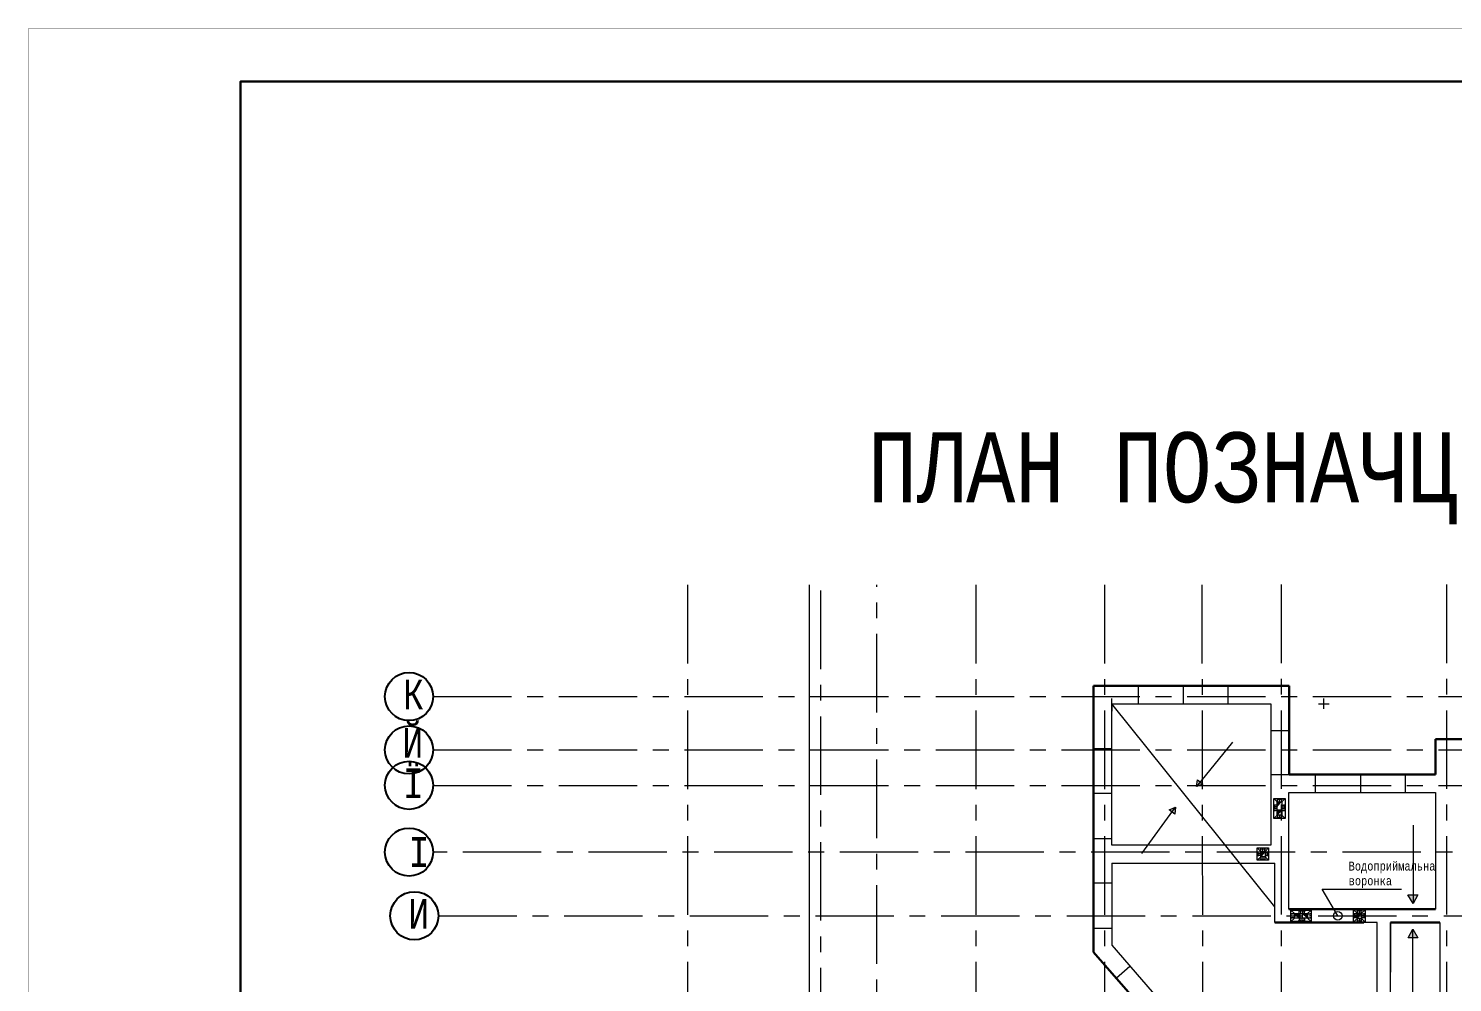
# Model space of a CAD drawing. Header units: millimetres. Extents: x -689206 to 4969298, y -1019800 to 703299.
# Drawn here: x 628404 to 668701, y -615805 to -588819 of the extents above; entities that cross this region are included whole.
import ezdxf

# ---------------------------------------------------------------- set-up
doc = ezdxf.new("R2010")
doc.units = ezdxf.units.MM
doc.linetypes.add('JIS_02_4.0', pattern=[5.5, 4, -1.5])
doc.linetypes.add('осеваяX2', pattern=[101.6, 63.5, -12.7, 12.7, -12.7])
doc.layers.add('внешняярамка', color=7, linetype='Continuous', lineweight=5, plot=False)
for name, color, linetype, lineweight in [('Відомість заповнення дверних та віконних прорізів', 7, 'Continuous', 5), ('РАЗМЕРЫ', 7, 'Continuous', 9), ('сваи', 7, 'JIS_02_4.0', 30), ('стены', 7, 'Continuous', 20), ('Штамп', 7, 'Continuous', 5)]:
    doc.layers.add(name, color=color, linetype=linetype, lineweight=lineweight)
for name, color, linetype in [('кровля', 211, 'Continuous'), ('сетка', 104, 'Continuous'), ('четотам', 7, 'Continuous')]:
    doc.layers.add(name, color=color, linetype=linetype)
doc.styles.add('Аннотативный', font='isocteur.ttf', dxfattribs={"width": 0.7, "height": 250})

msp = doc.modelspace()

# ---------------------------------------------------------------- hatches: boundary and pattern name
at = {"layer": 'кровля', "lineweight": 5}
h = msp.add_hatch(color=7, dxfattribs=at)
h.dxf.hatch_style = 1
h.paths.add_polyline_path([(663660.5, -610784.9), (663684.2, -610793), (663684.2, -610784.9)])
h.paths.add_polyline_path([(663660.5, -610784.9), (663684.2, -610784.9), (663684.2, -610776.8)])
h = msp.add_hatch(color=7, dxfattribs=at)
h.dxf.hatch_style = 1
h.paths.add_polyline_path([(663660.5, -610834.7), (663684.2, -610842.8), (663684.2, -610834.7)])
h.paths.add_polyline_path([(663660.5, -610834.7), (663684.2, -610834.7), (663684.2, -610826.5)])
h = msp.add_hatch(color=7, dxfattribs=at)
h.dxf.hatch_style = 1
h.paths.add_polyline_path([(663660.5, -610885.9), (663684.2, -610894.1), (663684.2, -610885.9)])
h.paths.add_polyline_path([(663660.5, -610885.9), (663684.2, -610885.9), (663684.2, -610877.8)])
h = msp.add_hatch(color=7, dxfattribs=at)
h.dxf.hatch_style = 1
h.paths.add_polyline_path([(663749.2, -610634.2), (663757.4, -610634.2), (663749.2, -610610.6)])
h.paths.add_polyline_path([(663741.1, -610634.2), (663749.2, -610634.2), (663749.2, -610610.6)])
h = msp.add_hatch(color=7, dxfattribs=at)
h.dxf.hatch_style = 1
h.paths.add_polyline_path([(663804.5, -610634.2), (663812.6, -610634.2), (663804.5, -610610.6)])
h.paths.add_polyline_path([(663796.4, -610634.2), (663804.5, -610634.2), (663804.5, -610610.6)])
h = msp.add_hatch(color=7, dxfattribs=at)
h.dxf.hatch_style = 1
h.paths.add_polyline_path([(663859.8, -610610.6), (663851.6, -610634.2), (663859.8, -610634.2)])
h.paths.add_polyline_path([(663859.8, -610610.6), (663859.8, -610634.2), (663867.9, -610634.2)])
h = msp.add_hatch(color=7, dxfattribs=at)
h.dxf.hatch_style = 1
h.paths.add_polyline_path([(663924.8, -610784.9), (663924.8, -610793), (663948.5, -610784.9)])
h.paths.add_polyline_path([(663924.8, -610776.8), (663924.8, -610784.9), (663948.5, -610784.9)])
h = msp.add_hatch(color=7, dxfattribs=at)
h.dxf.hatch_style = 1
h.paths.add_polyline_path([(663924.8, -610834.7), (663924.8, -610842.8), (663948.5, -610834.7)])
h.paths.add_polyline_path([(663924.8, -610826.5), (663924.8, -610834.7), (663948.5, -610834.7)])
h = msp.add_hatch(color=7, dxfattribs=at)
h.dxf.hatch_style = 1
h.paths.add_polyline_path([(663924.8, -610885.9), (663924.8, -610894.1), (663948.5, -610885.9)])
h.paths.add_polyline_path([(663924.8, -610877.8), (663924.8, -610885.9), (663948.5, -610885.9)])
h = msp.add_hatch(color=7, dxfattribs=at)
h.dxf.hatch_style = 1
h.paths.add_polyline_path([(663684.2, -610937.2), (663684.2, -610929), (663660.5, -610937.2)])
h.paths.add_polyline_path([(663684.2, -610945.3), (663684.2, -610937.2), (663660.5, -610937.2)])
h = msp.add_hatch(color=7, dxfattribs=at)
h.dxf.hatch_style = 1
h.paths.add_polyline_path([(663749.2, -611154.5), (663757.4, -611130.8), (663749.2, -611130.8)])
h.paths.add_polyline_path([(663749.2, -611154.5), (663749.2, -611130.8), (663741.1, -611130.8)])
h = msp.add_hatch(color=7, dxfattribs=at)
h.dxf.hatch_style = 1
h.paths.add_polyline_path([(663804.5, -611154.5), (663812.6, -611130.8), (663804.5, -611130.8)])
h.paths.add_polyline_path([(663804.5, -611154.5), (663804.5, -611130.8), (663796.4, -611130.8)])
h = msp.add_hatch(color=7, dxfattribs=at)
h.dxf.hatch_style = 1
h.paths.add_polyline_path([(663859.8, -611130.8), (663851.6, -611130.8), (663859.8, -611154.5)])
h.paths.add_polyline_path([(663867.9, -611130.8), (663859.8, -611130.8), (663859.8, -611154.5)])
h = msp.add_hatch(color=7, dxfattribs=at)
h.dxf.hatch_style = 1
h.paths.add_polyline_path([(663948.5, -610937.2), (663924.8, -610929), (663924.8, -610937.2)])
h.paths.add_polyline_path([(663948.5, -610937.2), (663924.8, -610937.2), (663924.8, -610945.3)])
at = {"layer": 'кровля', "lineweight": 5, "true_color": 0x000000}
h = msp.add_hatch(color=18, dxfattribs=at)
h.dxf.hatch_style = 1
h.paths.add_polyline_path([(663190.5, -612114.7), (663214.2, -612122.9), (663214.2, -612114.7)])
h.paths.add_polyline_path([(663190.5, -612114.7), (663214.2, -612114.7), (663214.2, -612106.6)])
h = msp.add_hatch(color=18, dxfattribs=at)
h.dxf.hatch_style = 1
h.paths.add_polyline_path([(663279.2, -612039), (663287.4, -612039), (663279.2, -612015.4)])
h.paths.add_polyline_path([(663271.1, -612039), (663279.2, -612039), (663279.2, -612015.4)])
h = msp.add_hatch(color=18, dxfattribs=at)
h.dxf.hatch_style = 1
h.paths.add_polyline_path([(663334.5, -612039), (663342.6, -612039), (663334.5, -612015.4)])
h.paths.add_polyline_path([(663326.4, -612039), (663334.5, -612039), (663334.5, -612015.4)])
h = msp.add_hatch(color=18, dxfattribs=at)
h.dxf.hatch_style = 1
h.paths.add_polyline_path([(663389.8, -612015.4), (663381.6, -612039), (663389.8, -612039)])
h.paths.add_polyline_path([(663389.8, -612015.4), (663389.8, -612039), (663397.9, -612039)])
h = msp.add_hatch(color=18, dxfattribs=at)
h.dxf.hatch_style = 1
h.paths.add_polyline_path([(663454.8, -612114.7), (663454.8, -612122.9), (663478.5, -612114.7)])
h.paths.add_polyline_path([(663454.8, -612106.6), (663454.8, -612114.7), (663478.5, -612114.7)])
h = msp.add_hatch(color=18, dxfattribs=at)
h.dxf.hatch_style = 1
h.paths.add_polyline_path([(663190.5, -612166), (663214.2, -612174.1), (663214.2, -612166)])
h.paths.add_polyline_path([(663190.5, -612166), (663214.2, -612166), (663214.2, -612157.9)])
h = msp.add_hatch(color=18, dxfattribs=at)
h.dxf.hatch_style = 1
h.paths.add_polyline_path([(663214.2, -612217.2), (663214.2, -612209.1), (663190.5, -612217.2)])
h.paths.add_polyline_path([(663214.2, -612225.4), (663214.2, -612217.2), (663190.5, -612217.2)])
h = msp.add_hatch(color=18, dxfattribs=at)
h.dxf.hatch_style = 1
h.paths.add_polyline_path([(663279.2, -612333), (663287.4, -612309.4), (663279.2, -612309.4)])
h.paths.add_polyline_path([(663279.2, -612333), (663279.2, -612309.4), (663271.1, -612309.4)])
h = msp.add_hatch(color=18, dxfattribs=at)
h.dxf.hatch_style = 1
h.paths.add_polyline_path([(663334.5, -612333), (663342.6, -612309.4), (663334.5, -612309.4)])
h.paths.add_polyline_path([(663334.5, -612333), (663334.5, -612309.4), (663326.4, -612309.4)])
h = msp.add_hatch(color=18, dxfattribs=at)
h.dxf.hatch_style = 1
h.paths.add_polyline_path([(663389.8, -612309.4), (663381.6, -612309.4), (663389.8, -612333)])
h.paths.add_polyline_path([(663397.9, -612309.4), (663389.8, -612309.4), (663389.8, -612333)])
h = msp.add_hatch(color=18, dxfattribs=at)
h.dxf.hatch_style = 1
h.paths.add_polyline_path([(663454.8, -612166), (663454.8, -612174.1), (663478.5, -612166)])
h.paths.add_polyline_path([(663454.8, -612157.9), (663454.8, -612166), (663478.5, -612166)])
h = msp.add_hatch(color=18, dxfattribs=at)
h.dxf.hatch_style = 1
h.paths.add_polyline_path([(663478.5, -612217.2), (663454.8, -612209.1), (663454.8, -612217.2)])
h.paths.add_polyline_path([(663478.5, -612217.2), (663454.8, -612217.2), (663454.8, -612225.4)])
at = {"layer": 'кровля', "lineweight": 5}
h = msp.add_hatch(color=7, dxfattribs=at)
h.dxf.hatch_style = 1
h.paths.add_polyline_path([(664142.6, -613865), (664166.2, -613873.2), (664166.2, -613865)])
h.paths.add_polyline_path([(664142.6, -613865), (664166.2, -613865), (664166.2, -613856.9)])
h = msp.add_hatch(color=7, dxfattribs=at)
h.dxf.hatch_style = 1
h.paths.add_polyline_path([(664142.6, -613920.3), (664166.2, -613928.4), (664166.2, -613920.3)])
h.paths.add_polyline_path([(664142.6, -613920.3), (664166.2, -613920.3), (664166.2, -613912.2)])
h = msp.add_hatch(color=7, dxfattribs=at)
h.dxf.hatch_style = 1
h.paths.add_polyline_path([(664166.2, -613975.6), (664166.2, -613967.4), (664142.6, -613975.6)])
h.paths.add_polyline_path([(664166.2, -613983.7), (664166.2, -613975.6), (664142.6, -613975.6)])
h = msp.add_hatch(color=7, dxfattribs=at)
h.dxf.hatch_style = 1
h.paths.add_polyline_path([(664359.8, -613800), (664368, -613800), (664359.8, -613776.3)])
h.paths.add_polyline_path([(664351.7, -613800), (664359.8, -613800), (664359.8, -613776.3)])
h = msp.add_hatch(color=7, dxfattribs=at)
h.dxf.hatch_style = 1
h.paths.add_polyline_path([(664359.8, -614064.3), (664368, -614040.6), (664359.8, -614040.6)])
h.paths.add_polyline_path([(664359.8, -614064.3), (664359.8, -614040.6), (664351.7, -614040.6)])
h = msp.add_hatch(color=7, dxfattribs=at)
h.dxf.hatch_style = 1
h.paths.add_polyline_path([(664411.1, -613776.3), (664403, -613800), (664411.1, -613800)])
h.paths.add_polyline_path([(664411.1, -613776.3), (664411.1, -613800), (664419.2, -613800)])
h = msp.add_hatch(color=7, dxfattribs=at)
h.dxf.hatch_style = 1
h.paths.add_polyline_path([(664411.1, -614040.6), (664403, -614040.6), (664411.1, -614064.3)])
h.paths.add_polyline_path([(664419.2, -614040.6), (664411.1, -614040.6), (664411.1, -614064.3)])
h = msp.add_hatch(color=7, dxfattribs=at)
h.dxf.hatch_style = 1
h.paths.add_polyline_path([(664462.3, -613776.3), (664454.2, -613800), (664462.3, -613800)])
h.paths.add_polyline_path([(664462.3, -613776.3), (664462.3, -613800), (664470.5, -613800)])
h = msp.add_hatch(color=7, dxfattribs=at)
h.dxf.hatch_style = 1
h.paths.add_polyline_path([(664462.3, -614040.6), (664454.2, -614040.6), (664462.3, -614064.3)])
h.paths.add_polyline_path([(664470.5, -614040.6), (664462.3, -614040.6), (664462.3, -614064.3)])
h = msp.add_hatch(color=7, dxfattribs=at)
h.dxf.hatch_style = 1
h.paths.add_polyline_path([(664512.1, -613776.3), (664504, -613800), (664512.1, -613800)])
h.paths.add_polyline_path([(664512.1, -613776.3), (664512.1, -613800), (664520.3, -613800)])
h = msp.add_hatch(color=7, dxfattribs=at)
h.dxf.hatch_style = 1
h.paths.add_polyline_path([(664512.1, -614040.6), (664504, -614040.6), (664512.1, -614064.3)])
h.paths.add_polyline_path([(664520.3, -614040.6), (664512.1, -614040.6), (664512.1, -614064.3)])
h = msp.add_hatch(color=7, dxfattribs=at)
h.dxf.hatch_style = 1
h.paths.add_polyline_path([(664662.8, -613865), (664662.8, -613873.2), (664686.4, -613865)])
h.paths.add_polyline_path([(664662.8, -613856.9), (664662.8, -613865), (664686.4, -613865)])
h = msp.add_hatch(color=7, dxfattribs=at)
h.dxf.hatch_style = 1
h.paths.add_polyline_path([(664662.8, -613920.3), (664662.8, -613928.4), (664686.4, -613920.3)])
h.paths.add_polyline_path([(664662.8, -613912.2), (664662.8, -613920.3), (664686.4, -613920.3)])
h = msp.add_hatch(color=7, dxfattribs=at)
h.dxf.hatch_style = 1
h.paths.add_polyline_path([(664686.4, -613975.6), (664662.8, -613967.4), (664662.8, -613975.6)])
h.paths.add_polyline_path([(664686.4, -613975.6), (664662.8, -613975.6), (664662.8, -613983.7)])
at = {"layer": 'кровля', "lineweight": 5, "true_color": 0x000000}
h = msp.add_hatch(color=18, dxfattribs=at)
h.dxf.hatch_style = 1
h.paths.add_polyline_path([(665920.5, -613860.8), (665944.2, -613869), (665944.2, -613860.8)])
h.paths.add_polyline_path([(665920.5, -613860.8), (665944.2, -613860.8), (665944.2, -613852.7)])
h = msp.add_hatch(color=18, dxfattribs=at)
h.dxf.hatch_style = 1
h.paths.add_polyline_path([(665920.5, -613912.1), (665944.2, -613920.2), (665944.2, -613912.1)])
h.paths.add_polyline_path([(665920.5, -613912.1), (665944.2, -613912.1), (665944.2, -613904)])
h = msp.add_hatch(color=18, dxfattribs=at)
h.dxf.hatch_style = 1
h.paths.add_polyline_path([(665944.2, -613963.3), (665944.2, -613955.2), (665920.5, -613963.3)])
h.paths.add_polyline_path([(665944.2, -613971.5), (665944.2, -613963.3), (665920.5, -613963.3)])
h = msp.add_hatch(color=18, dxfattribs=at)
h.dxf.hatch_style = 1
h.paths.add_polyline_path([(666009.2, -613785.1), (666017.4, -613785.1), (666009.2, -613761.5)])
h.paths.add_polyline_path([(666001.1, -613785.1), (666009.2, -613785.1), (666009.2, -613761.5)])
h = msp.add_hatch(color=18, dxfattribs=at)
h.dxf.hatch_style = 1
h.paths.add_polyline_path([(666009.2, -614079.1), (666017.4, -614055.5), (666009.2, -614055.5)])
h.paths.add_polyline_path([(666009.2, -614079.1), (666009.2, -614055.5), (666001.1, -614055.5)])
h = msp.add_hatch(color=18, dxfattribs=at)
h.dxf.hatch_style = 1
h.paths.add_polyline_path([(666064.5, -613785.1), (666072.6, -613785.1), (666064.5, -613761.5)])
h.paths.add_polyline_path([(666056.4, -613785.1), (666064.5, -613785.1), (666064.5, -613761.5)])
h = msp.add_hatch(color=18, dxfattribs=at)
h.dxf.hatch_style = 1
h.paths.add_polyline_path([(666064.5, -614079.1), (666072.6, -614055.5), (666064.5, -614055.5)])
h.paths.add_polyline_path([(666064.5, -614079.1), (666064.5, -614055.5), (666056.4, -614055.5)])
h = msp.add_hatch(color=18, dxfattribs=at)
h.dxf.hatch_style = 1
h.paths.add_polyline_path([(666119.8, -613761.5), (666111.6, -613785.1), (666119.8, -613785.1)])
h.paths.add_polyline_path([(666119.8, -613761.5), (666119.8, -613785.1), (666127.9, -613785.1)])
h = msp.add_hatch(color=18, dxfattribs=at)
h.dxf.hatch_style = 1
h.paths.add_polyline_path([(666119.8, -614055.5), (666111.6, -614055.5), (666119.8, -614079.1)])
h.paths.add_polyline_path([(666127.9, -614055.5), (666119.8, -614055.5), (666119.8, -614079.1)])
h = msp.add_hatch(color=18, dxfattribs=at)
h.dxf.hatch_style = 1
h.paths.add_polyline_path([(666184.8, -613860.8), (666184.8, -613869), (666208.5, -613860.8)])
h.paths.add_polyline_path([(666184.8, -613852.7), (666184.8, -613860.8), (666208.5, -613860.8)])
h = msp.add_hatch(color=18, dxfattribs=at)
h.dxf.hatch_style = 1
h.paths.add_polyline_path([(666184.8, -613912.1), (666184.8, -613920.2), (666208.5, -613912.1)])
h.paths.add_polyline_path([(666184.8, -613904), (666184.8, -613912.1), (666208.5, -613912.1)])
h = msp.add_hatch(color=18, dxfattribs=at)
h.dxf.hatch_style = 1
h.paths.add_polyline_path([(666208.5, -613963.3), (666184.8, -613955.2), (666184.8, -613963.3)])
h.paths.add_polyline_path([(666208.5, -613963.3), (666184.8, -613963.3), (666184.8, -613971.5)])
at = {"layer": 'РАЗМЕРЫ', "lineweight": 5, "ltscale": 150}
h = msp.add_hatch(color=256, dxfattribs=at)
h.dxf.hatch_style = 1
h.paths.add_polyline_path([(663867, -610695.7), (663742, -610695.7), (663742, -610845.7)])
h.paths.add_polyline_path([(663867, -610919.4), (663742, -610919.4), (663742, -611069.4)])
h = msp.add_hatch(color=256, dxfattribs=at)
h.dxf.hatch_style = 1
h.paths.add_polyline_path([(663397, -612099.2), (663272, -612099.2), (663272, -612249.2)])
h = msp.add_hatch(color=256, dxfattribs=at)
h.dxf.hatch_style = 1
h.paths.add_polyline_path([(664601.4, -613982.8), (664601.4, -613857.8), (664451.4, -613857.8)])
h.paths.add_polyline_path([(664377.6, -613982.8), (664377.6, -613857.8), (664227.6, -613857.8)])
h = msp.add_hatch(color=256, dxfattribs=at)
h.dxf.hatch_style = 1
h.paths.add_polyline_path([(666127, -613845.3), (666002, -613845.3), (666002, -613995.3)])
at = {"layer": 'сваи', "linetype": 'ByBlock', "lineweight": 20, "ltscale": 35}
h = msp.add_hatch(color=256, dxfattribs=at)
h.dxf.hatch_style = 1
h.paths.add_polyline_path([(682748, -610192.2), (682670.5, -610255.6), (682854.5, -610322.5)])
h.paths.add_polyline_path([(682823.3, -610130.8), (682748, -610192.2), (682854.5, -610322.5)])
h.paths.add_polyline_path([(683485.4, -610993.5), (683485.4, -611187.8), (683569.6, -611139.2)])
h.paths.add_polyline_path([(683656.3, -611089.1), (683485.4, -610993.5), (683569.6, -611139.2)])
h.paths.add_polyline_path([(676504.5, -614292.5), (676504.5, -614541.5), (676648.2, -614541.5)])
h.paths.add_polyline_path([(676504.5, -614292.5), (676374.5, -614541.5), (676504.5, -614541.5)])
h.paths.add_polyline_path([(676504.5, -613323.6), (676360.8, -613323.6), (676504.5, -613572.5)])
h.paths.add_polyline_path([(676634.5, -613323.6), (676504.5, -613323.6), (676504.5, -613572.5)])
h.paths.add_polyline_path([(672864.5, -613273.6), (672734.5, -613273.6), (672734.5, -613522.5)])
h.paths.add_polyline_path([(672734.5, -613273.6), (672590.8, -613273.6), (672734.5, -613522.5)])
h.paths.add_polyline_path([(672734.5, -614292.5), (672604.5, -614541.5), (672734.5, -614541.5)])
h.paths.add_polyline_path([(672734.5, -614292.5), (672734.5, -614541.5), (672878.2, -614541.5)])
h.paths.add_polyline_path([(667574.5, -614292.5), (667574.5, -614541.5), (667718.2, -614541.5)])
h.paths.add_polyline_path([(667574.5, -614292.5), (667444.5, -614541.5), (667574.5, -614541.5)])
h.paths.add_polyline_path([(667584.5, -613323.6), (667440.8, -613323.6), (667584.5, -613572.5)])
h.paths.add_polyline_path([(667714.5, -613323.6), (667584.5, -613323.6), (667584.5, -613572.5)])
h.paths.add_polyline_path([(660864.9, -610846.5), (660684.8, -610923.4), (660765.7, -610982.5)])
h.paths.add_polyline_path([(660864.9, -610846.5), (660765.7, -610982.5), (660844.2, -611039.7)])
h.paths.add_polyline_path([(661485.8, -610069), (661454.6, -610260.8), (661561.1, -610130.4)])
h.paths.add_polyline_path([(661561.1, -610130.4), (661454.6, -610260.8), (661638.6, -610193.8)])

# ---------------------------------------------------------------- linework, layer by layer
at = {"layer": 'внешняярамка', "lineweight": 5, "ltscale": 50, "const_width": 3}
msp.add_lwpolyline([(628405.1, -677848.6), (754303.8, -677848.6), (754303.8, -588820.3), (628405.1, -588820.3), (628405.1, -677848.6)], dxfattribs=at)
at = {"layer": 'кровля', "color": 7, "lineweight": 5}
for p, q in [((663742, -610695.7), (663642, -610595.7)), ((663660.5, -610784.9), (663684.2, -610776.8)), ((663730.5, -610784.9), (663660.5, -610784.9)), ((663660.5, -610784.9), (663684.2, -610793)), ((663660.5, -610834.7), (663684.2, -610826.5)), ((663730.5, -610834.7), (663660.5, -610834.7)), ((663660.5, -610834.7), (663684.2, -610842.8)), ((663660.5, -610885.9), (663684.2, -610877.8)), ((663730.5, -610885.9), (663660.5, -610885.9)), ((663660.5, -610885.9), (663684.2, -610894.1)), ((663684.2, -610776.8), (663684.2, -610784.9)), ((663684.2, -610793), (663684.2, -610784.9)), ((663684.2, -610826.5), (663684.2, -610834.7)), ((663684.2, -610842.8), (663684.2, -610834.7)), ((663684.2, -610877.8), (663684.2, -610885.9)), ((663684.2, -610894.1), (663684.2, -610885.9)), ((663749.2, -610610.6), (663741.1, -610634.2)), ((663741.1, -610634.2), (663749.2, -610634.2)), ((663749.2, -610680.6), (663749.2, -610610.6)), ((663749.2, -610610.6), (663757.4, -610634.2)), ((663757.4, -610634.2), (663749.2, -610634.2)), ((663804.5, -610610.6), (663796.4, -610634.2)), ((663796.4, -610634.2), (663804.5, -610634.2)), ((663804.5, -610680.6), (663804.5, -610610.6)), ((663804.5, -610610.6), (663812.6, -610634.2)), ((663812.6, -610634.2), (663804.5, -610634.2)), ((663859.8, -610610.6), (663851.6, -610634.2)), ((663851.6, -610634.2), (663859.8, -610634.2)), ((663859.8, -610680.6), (663859.8, -610610.6)), ((663859.8, -610610.6), (663867.9, -610634.2)), ((663867.9, -610634.2), (663859.8, -610634.2)), ((663867, -610695.7), (663967, -610595.7)), ((663878.5, -610784.9), (663948.5, -610784.9)), ((663878.5, -610834.7), (663948.5, -610834.7)), ((663878.5, -610885.9), (663948.5, -610885.9)), ((663948.5, -610784.9), (663924.8, -610776.8)), ((663924.8, -610776.8), (663924.8, -610784.9)), ((663948.5, -610784.9), (663924.8, -610793)), ((663924.8, -610793), (663924.8, -610784.9)), ((663948.5, -610834.7), (663924.8, -610826.5)), ((663924.8, -610826.5), (663924.8, -610834.7)), ((663948.5, -610834.7), (663924.8, -610842.8)), ((663924.8, -610842.8), (663924.8, -610834.7)), ((663948.5, -610885.9), (663924.8, -610877.8)), ((663924.8, -610877.8), (663924.8, -610885.9)), ((663948.5, -610885.9), (663924.8, -610894.1)), ((663924.8, -610894.1), (663924.8, -610885.9)), ((663742, -611069.4), (663642, -611169.4)), ((663660.5, -610937.2), (663684.2, -610929)), ((663730.5, -610937.2), (663660.5, -610937.2)), ((663660.5, -610937.2), (663684.2, -610945.3)), ((663684.2, -610929), (663684.2, -610937.2)), ((663684.2, -610945.3), (663684.2, -610937.2)), ((663749.2, -611154.5), (663741.1, -611130.8)), ((663741.1, -611130.8), (663749.2, -611130.8)), ((663749.2, -611084.5), (663749.2, -611154.5)), ((663749.2, -611154.5), (663757.4, -611130.8)), ((663757.4, -611130.8), (663749.2, -611130.8)), ((663804.5, -611154.5), (663796.4, -611130.8)), ((663796.4, -611130.8), (663804.5, -611130.8)), ((663804.5, -611084.5), (663804.5, -611154.5)), ((663804.5, -611154.5), (663812.6, -611130.8)), ((663812.6, -611130.8), (663804.5, -611130.8)), ((663859.8, -611154.5), (663851.6, -611130.8)), ((663851.6, -611130.8), (663859.8, -611130.8)), ((663859.8, -611084.5), (663859.8, -611154.5)), ((663859.8, -611154.5), (663867.9, -611130.8)), ((663867.9, -611130.8), (663859.8, -611130.8)), ((663867, -611069.4), (663967, -611169.4)), ((663878.5, -610937.2), (663948.5, -610937.2)), ((663948.5, -610937.2), (663924.8, -610929)), ((663924.8, -610929), (663924.8, -610937.2)), ((663948.5, -610937.2), (663924.8, -610945.3)), ((663924.8, -610945.3), (663924.8, -610937.2)), ((664227.6, -613857.8), (664127.6, -613757.8)), ((664227.6, -613982.8), (664127.6, -614082.8)), ((664142.6, -613865), (664166.2, -613856.9)), ((664212.6, -613865), (664142.6, -613865)), ((664142.6, -613865), (664166.2, -613873.2)), ((664142.6, -613920.3), (664166.2, -613928.4)), ((664142.6, -613975.6), (664166.2, -613967.4)), ((664212.6, -613975.6), (664142.6, -613975.6)), ((664142.6, -613975.6), (664166.2, -613983.7)), ((664166.2, -613856.9), (664166.2, -613865)), ((664166.2, -613873.2), (664166.2, -613865)), ((664166.2, -613928.4), (664166.2, -613920.3)), ((664166.2, -613967.4), (664166.2, -613975.6)), ((664166.2, -613983.7), (664166.2, -613975.6)), ((664359.8, -613776.3), (664351.7, -613800)), ((664351.7, -613800), (664359.8, -613800)), ((664359.8, -614064.3), (664351.7, -614040.6)), ((664351.7, -614040.6), (664359.8, -614040.6)), ((664359.8, -613846.3), (664359.8, -613776.3)), ((664359.8, -613776.3), (664368, -613800)), ((664368, -613800), (664359.8, -613800)), ((664359.8, -613994.3), (664359.8, -614064.3)), ((664359.8, -614064.3), (664368, -614040.6)), ((664368, -614040.6), (664359.8, -614040.6)), ((664411.1, -613776.3), (664403, -613800)), ((664403, -613800), (664411.1, -613800)), ((664411.1, -614064.3), (664403, -614040.6)), ((664403, -614040.6), (664411.1, -614040.6)), ((664411.1, -613846.3), (664411.1, -613776.3)), ((664411.1, -613776.3), (664419.2, -613800)), ((664419.2, -613800), (664411.1, -613800)), ((664411.1, -613994.3), (664411.1, -614064.3)), ((664411.1, -614064.3), (664419.2, -614040.6)), ((664419.2, -614040.6), (664411.1, -614040.6)), ((664462.3, -613776.3), (664454.2, -613800)), ((664454.2, -613800), (664462.3, -613800)), ((664462.3, -614064.3), (664454.2, -614040.6)), ((664454.2, -614040.6), (664462.3, -614040.6)), ((664462.3, -613846.3), (664462.3, -613776.3)), ((664462.3, -613776.3), (664470.5, -613800)), ((664470.5, -613800), (664462.3, -613800)), ((664462.3, -613994.3), (664462.3, -614064.3)), ((664462.3, -614064.3), (664470.5, -614040.6)), ((664470.5, -614040.6), (664462.3, -614040.6)), ((664512.1, -613776.3), (664504, -613800)), ((664504, -613800), (664512.1, -613800)), ((664512.1, -614064.3), (664504, -614040.6)), ((664504, -614040.6), (664512.1, -614040.6)), ((664512.1, -613846.3), (664512.1, -613776.3)), ((664512.1, -613776.3), (664520.3, -613800)), ((664520.3, -613800), (664512.1, -613800)), ((664512.1, -613994.3), (664512.1, -614064.3)), ((664512.1, -614064.3), (664520.3, -614040.6)), ((664520.3, -614040.6), (664512.1, -614040.6)), ((664601.4, -613857.8), (664701.4, -613757.8)), ((664601.4, -613982.8), (664701.4, -614082.8)), ((664616.4, -613865), (664686.4, -613865)), ((664616.4, -613975.6), (664686.4, -613975.6)), ((664686.4, -613865), (664662.8, -613856.9)), ((664662.8, -613856.9), (664662.8, -613865)), ((664686.4, -613865), (664662.8, -613873.2)), ((664662.8, -613873.2), (664662.8, -613865)), ((664686.4, -613920.3), (664662.8, -613928.4)), ((664662.8, -613928.4), (664662.8, -613920.3)), ((664686.4, -613975.6), (664662.8, -613967.4)), ((664662.8, -613967.4), (664662.8, -613975.6)), ((664686.4, -613975.6), (664662.8, -613983.7)), ((664662.8, -613983.7), (664662.8, -613975.6))]:
    msp.add_line(p, q, dxfattribs=at)
at = {"layer": 'кровля', "color": 18, "lineweight": 5, "true_color": 0x000000}
for p, q in [((663272, -612099.2), (663172, -611999.2)), ((663190.5, -612114.7), (663214.2, -612106.6)), ((663214.2, -612106.6), (663214.2, -612114.7)), ((663279.2, -612015.4), (663271.1, -612039)), ((663271.1, -612039), (663279.2, -612039)), ((663279.2, -612085.4), (663279.2, -612015.4)), ((663279.2, -612015.4), (663287.4, -612039)), ((663287.4, -612039), (663279.2, -612039)), ((663334.5, -612015.4), (663326.4, -612039)), ((663326.4, -612039), (663334.5, -612039)), ((663334.5, -612085.4), (663334.5, -612015.4)), ((663334.5, -612015.4), (663342.6, -612039)), ((663342.6, -612039), (663334.5, -612039)), ((663389.8, -612015.4), (663381.6, -612039)), ((663381.6, -612039), (663389.8, -612039)), ((663389.8, -612085.4), (663389.8, -612015.4)), ((663389.8, -612015.4), (663397.9, -612039)), ((663397.9, -612039), (663389.8, -612039)), ((663397, -612099.2), (663497, -611999.2)), ((663478.5, -612114.7), (663454.8, -612106.6)), ((663454.8, -612106.6), (663454.8, -612114.7)), ((663272, -612249.2), (663172, -612349.2)), ((663260.5, -612114.7), (663190.5, -612114.7)), ((663190.5, -612114.7), (663214.2, -612122.9)), ((663190.5, -612166), (663214.2, -612157.9)), ((663260.5, -612166), (663190.5, -612166)), ((663190.5, -612166), (663214.2, -612174.1)), ((663190.5, -612217.2), (663214.2, -612209.1)), ((663260.5, -612217.2), (663190.5, -612217.2)), ((663190.5, -612217.2), (663214.2, -612225.4)), ((663214.2, -612122.9), (663214.2, -612114.7)), ((663214.2, -612157.9), (663214.2, -612166)), ((663214.2, -612174.1), (663214.2, -612166)), ((663214.2, -612209.1), (663214.2, -612217.2)), ((663214.2, -612225.4), (663214.2, -612217.2)), ((663279.2, -612333), (663271.1, -612309.4)), ((663271.1, -612309.4), (663279.2, -612309.4)), ((663279.2, -612263), (663279.2, -612333)), ((663279.2, -612333), (663287.4, -612309.4)), ((663287.4, -612309.4), (663279.2, -612309.4)), ((663334.5, -612333), (663326.4, -612309.4)), ((663326.4, -612309.4), (663334.5, -612309.4)), ((663334.5, -612263), (663334.5, -612333)), ((663334.5, -612333), (663342.6, -612309.4)), ((663342.6, -612309.4), (663334.5, -612309.4)), ((663389.8, -612333), (663381.6, -612309.4)), ((663381.6, -612309.4), (663389.8, -612309.4)), ((663389.8, -612263), (663389.8, -612333)), ((663389.8, -612333), (663397.9, -612309.4)), ((663397.9, -612309.4), (663389.8, -612309.4)), ((663397, -612249.2), (663497, -612349.2)), ((663408.5, -612114.7), (663478.5, -612114.7)), ((663408.5, -612166), (663478.5, -612166)), ((663408.5, -612217.2), (663478.5, -612217.2)), ((663478.5, -612114.7), (663454.8, -612122.9)), ((663454.8, -612122.9), (663454.8, -612114.7)), ((663478.5, -612166), (663454.8, -612157.9)), ((663454.8, -612157.9), (663454.8, -612166)), ((663478.5, -612166), (663454.8, -612174.1)), ((663454.8, -612174.1), (663454.8, -612166)), ((663478.5, -612217.2), (663454.8, -612209.1)), ((663454.8, -612209.1), (663454.8, -612217.2)), ((663478.5, -612217.2), (663454.8, -612225.4)), ((663454.8, -612225.4), (663454.8, -612217.2)), ((666002, -613845.3), (665902, -613745.3)), ((666002, -613995.3), (665902, -614095.3)), ((665920.5, -613860.8), (665944.2, -613852.7)), ((665990.5, -613860.8), (665920.5, -613860.8)), ((665920.5, -613860.8), (665944.2, -613869)), ((665920.5, -613912.1), (665944.2, -613904)), ((665990.5, -613912.1), (665920.5, -613912.1)), ((665920.5, -613912.1), (665944.2, -613920.2)), ((665920.5, -613963.3), (665944.2, -613955.2)), ((665990.5, -613963.3), (665920.5, -613963.3)), ((665920.5, -613963.3), (665944.2, -613971.5)), ((665944.2, -613852.7), (665944.2, -613860.8)), ((665944.2, -613869), (665944.2, -613860.8)), ((665944.2, -613904), (665944.2, -613912.1)), ((665944.2, -613920.2), (665944.2, -613912.1)), ((665944.2, -613955.2), (665944.2, -613963.3)), ((665944.2, -613971.5), (665944.2, -613963.3)), ((666009.2, -613761.5), (666001.1, -613785.1)), ((666001.1, -613785.1), (666009.2, -613785.1)), ((666009.2, -614079.1), (666001.1, -614055.5)), ((666001.1, -614055.5), (666009.2, -614055.5)), ((666009.2, -613831.5), (666009.2, -613761.5)), ((666009.2, -613761.5), (666017.4, -613785.1)), ((666017.4, -613785.1), (666009.2, -613785.1)), ((666009.2, -614009.1), (666009.2, -614079.1)), ((666009.2, -614079.1), (666017.4, -614055.5)), ((666017.4, -614055.5), (666009.2, -614055.5)), ((666064.5, -613761.5), (666056.4, -613785.1)), ((666056.4, -613785.1), (666064.5, -613785.1)), ((666064.5, -614079.1), (666056.4, -614055.5)), ((666056.4, -614055.5), (666064.5, -614055.5)), ((666064.5, -613831.5), (666064.5, -613761.5)), ((666064.5, -613761.5), (666072.6, -613785.1)), ((666072.6, -613785.1), (666064.5, -613785.1)), ((666064.5, -614009.1), (666064.5, -614079.1)), ((666064.5, -614079.1), (666072.6, -614055.5)), ((666072.6, -614055.5), (666064.5, -614055.5)), ((666119.8, -613761.5), (666111.6, -613785.1)), ((666111.6, -613785.1), (666119.8, -613785.1)), ((666119.8, -614079.1), (666111.6, -614055.5)), ((666111.6, -614055.5), (666119.8, -614055.5)), ((666119.8, -613831.5), (666119.8, -613761.5)), ((666119.8, -613761.5), (666127.9, -613785.1)), ((666127.9, -613785.1), (666119.8, -613785.1)), ((666119.8, -614009.1), (666119.8, -614079.1)), ((666119.8, -614079.1), (666127.9, -614055.5)), ((666127.9, -614055.5), (666119.8, -614055.5)), ((666127, -613845.3), (666227, -613745.3)), ((666127, -613995.3), (666227, -614095.3)), ((666138.5, -613860.8), (666208.5, -613860.8)), ((666138.5, -613912.1), (666208.5, -613912.1)), ((666138.5, -613963.3), (666208.5, -613963.3)), ((666208.5, -613860.8), (666184.8, -613852.7)), ((666184.8, -613852.7), (666184.8, -613860.8)), ((666208.5, -613860.8), (666184.8, -613869)), ((666184.8, -613869), (666184.8, -613860.8)), ((666208.5, -613912.1), (666184.8, -613904)), ((666184.8, -613904), (666184.8, -613912.1)), ((666208.5, -613912.1), (666184.8, -613920.2)), ((666184.8, -613920.2), (666184.8, -613912.1)), ((666208.5, -613963.3), (666184.8, -613955.2)), ((666184.8, -613955.2), (666184.8, -613963.3)), ((666208.5, -613963.3), (666184.8, -613971.5)), ((666184.8, -613971.5), (666184.8, -613963.3))]:
    msp.add_line(p, q, dxfattribs=at)
at = {"layer": 'кровля', "color": 7, "lineweight": 15}
for p, q in [((664142.6, -613920.3), (664166.2, -613912.2)), ((664166.2, -613912.2), (664166.2, -613920.3)), ((664686.4, -613920.3), (664662.8, -613912.2)), ((664662.8, -613912.2), (664662.8, -613920.3))]:
    msp.add_line(p, q, dxfattribs=at)
at = {"layer": 'кровля', "color": 7, "lineweight": 5}
for points in [[(663642, -610595.7), (663967, -610595.7), (663967, -611169.4), (663642, -611169.4)], [(663742, -610695.7), (663867, -610695.7), (663867, -611069.4), (663742, -611069.4)], [(664701.4, -613757.8), (664701.4, -614082.8), (664127.6, -614082.8), (664127.6, -613757.8)], [(664601.4, -613857.8), (664601.4, -613982.8), (664227.6, -613982.8), (664227.6, -613857.8)]]:
    msp.add_lwpolyline(points, close=True, dxfattribs=at)
at = {"layer": 'кровля', "color": 18, "lineweight": 5, "true_color": 0x000000}
for points in [[(663172, -611999.2), (663497, -611999.2), (663497, -612349.2), (663172, -612349.2)], [(663272, -612099.2), (663397, -612099.2), (663397, -612249.2), (663272, -612249.2)], [(665902, -613745.3), (666227, -613745.3), (666227, -614095.3), (665902, -614095.3)], [(666002, -613845.3), (666127, -613845.3), (666127, -613995.3), (666002, -613995.3)]]:
    msp.add_lwpolyline(points, close=True, dxfattribs=at)
at = {"layer": 'РАЗМЕРЫ', "lineweight": 5, "ltscale": 35}
msp.add_line((650506.2, -616640.3), (650506.2, -604558.7), dxfattribs=at)
at = {"layer": 'РАЗМЕРЫ', "linetype": 'осеваяX2', "lineweight": 5, "ltscale": 35}
for p, q in [((650816.2, -604720.3), (650816.2, -654392.6)), ((652405.6, -654392.6), (652405.6, -604554.9)), ((655216.2, -604554.9), (655216.2, -654392.6)), ((661607.7, -604554.9), (661687.7, -654392.6)), ((663851.7, -604551.3), (663851.7, -654392.6)), ((668525.6, -604551.3), (668525.6, -654392.6)), ((639852.9, -607718.8), (707055.6, -607720)), ((706922.9, -612118.3), (639852.9, -612118.3))]:
    msp.add_line(p, q, dxfattribs=at)
at = {"layer": 'РАЗМЕРЫ', "linetype": 'ByBlock', "lineweight": 9, "ltscale": 35}
for p, q in [((659815.6, -607918.3), (659815.6, -607410.3)), ((661085.6, -607918.3), (661085.6, -607410.3)), ((662355.6, -607918.3), (662355.6, -607410.3)), ((663555.6, -608680.3), (664073.6, -608680.3)), ((658545.6, -609188.3), (659055.6, -609188.3)), ((663555.6, -609918.3), (664073.6, -609918.3)), ((664825.6, -610428.3), (664825.6, -609918.3)), ((666095.6, -609918.3), (666095.6, -610428.3)), ((667365.6, -610428.3), (667365.6, -609918.3)), ((659055.6, -610458.3), (658545.6, -610458.3)), ((658545.6, -611728.3), (659055.6, -611728.3)), ((659055.6, -612998.3), (658545.6, -612998.3)), ((658545.6, -614268.3), (659055.6, -614268.3)), ((659573.6, -615348.5), (659189, -615683.2))]:
    msp.add_line(p, q, dxfattribs=at)
at = {"layer": 'РАЗМЕРЫ', "linetype": 'ByBlock', "lineweight": 20}
msp.add_line((659055.6, -607918.3), (663555.6, -607918.3), dxfattribs=at)
at = {"layer": 'РАЗМЕРЫ', "lineweight": 13, "ltscale": 150}
msp.add_line((663675.6, -613662.5), (659055.6, -607918.3), dxfattribs=at)
at = {"layer": 'РАЗМЕРЫ', "lineweight": 9, "ltscale": 150}
for p, q in [((665454.5, -613920.3), (665016.3, -613161.3)), ((665016.3, -613161.3), (667253.4, -613161.3))]:
    msp.add_line(p, q, dxfattribs=at)
msp.add_circle((665454.5, -613920.3), 122, dxfattribs=at)
at = {"layer": 'сваи', "lineweight": 9, "ltscale": 15000}
for p, q in [((662477.3, -609009), (661454.6, -610260.8)), ((659911.8, -612152.1), (660864.9, -610846.5)), ((667584.5, -611352.5), (667584.5, -613572.5)), ((667574.5, -616512.5), (667574.5, -614292.5))]:
    msp.add_line(p, q, dxfattribs=at)
at = {"layer": 'сваи', "lineweight": 20, "ltscale": 15000}
for p, q in [((661454.6, -610260.8), (661485.8, -610069)), ((661485.8, -610069), (661561.1, -610130.4)), ((661638.6, -610193.8), (661454.6, -610260.8)), ((661561.1, -610130.4), (661638.6, -610193.8)), ((660684.8, -610923.4), (660864.9, -610846.5)), ((660864.9, -610846.5), (660844.2, -611039.7)), ((660765.7, -610982.5), (660684.8, -610923.4)), ((660844.2, -611039.7), (660765.7, -610982.5)), ((667584.5, -613572.5), (667440.8, -613323.6)), ((667440.8, -613323.6), (667714.5, -613323.6)), ((667714.5, -613323.6), (667584.5, -613572.5)), ((667444.5, -614541.5), (667574.5, -614292.5)), ((667574.5, -614292.5), (667718.2, -614541.5)), ((667718.2, -614541.5), (667444.5, -614541.5))]:
    msp.add_line(p, q, dxfattribs=at)
at = {"layer": 'сетка', "color": 0}
for centre in [(639172.1, -607716.6), (639172.1, -609226.1), (639172.1, -610226.1), (639172.1, -612116.1), (639322.1, -613918.1)]:
    msp.add_circle(centre, 680.7, dxfattribs=at)
at = {"layer": 'стены', "linetype": 'осеваяX2', "lineweight": 5, "ltscale": 35}
for p, q in [((647055.6, -604554.9), (647055.6, -645422.3)), ((658855.6, -604554.9), (658855.6, -654392.6)), ((639852.9, -609228.3), (707055.6, -609228.3)), ((639852.9, -610228.3), (707055.6, -610228.3)), ((640002.9, -613920.3), (707055.6, -613920.3))]:
    msp.add_line(p, q, dxfattribs=at)
at = {"layer": 'стены', "lineweight": 30}
for p, q in [((658545.6, -612660.4), (658545.6, -607410.3)), ((658545.6, -607410.3), (664073.6, -607410.3)), ((664073.6, -607410.3), (664073.6, -609918.3)), ((668215.6, -608918.3), (676045.6, -608918.3)), ((668215.6, -608918.3), (668215.6, -609918.3)), ((664073.6, -609918.3), (668215.6, -609918.3)), ((658545.6, -614943.6), (658545.6, -612660.4)), ((663675.6, -614108.3), (666193.6, -614108.3)), ((668215.6, -613728.3), (664065.6, -613728.3)), ((666945.6, -614108.3), (668345.6, -614108.3)), ((658545.6, -614943.6), (662295.6, -619251.8))]:
    msp.add_line(p, q, dxfattribs=at)
at = {"layer": 'стены'}
for p, q in [((659055.6, -608068.3), (659055.6, -607768.3)), ((659055.6, -607918.3), (659055.6, -608129.3)), ((664905.6, -607918.3), (665205.6, -607918.3)), ((665055.6, -608068.3), (665055.6, -607768.3)), ((663945.6, -614108.3), (663693.6, -614108.3))]:
    msp.add_line(p, q, dxfattribs=at)
at = {"layer": 'стены', "lineweight": 13}
for p, q in [((659055.6, -611918.3), (659055.6, -607918.3)), ((663555.6, -607918.3), (663555.6, -611918.3)), ((664065.6, -613728.3), (664065.6, -610428.3)), ((664065.6, -610428.3), (668215.6, -610428.3)), ((668215.6, -610428.3), (668215.6, -613728.3)), ((663555.6, -611918.3), (659055.6, -611918.3)), ((659055.6, -612428.3), (663675.6, -612428.3)), ((663675.6, -614108.3), (663675.6, -612428.3)), ((666565.6, -614108.3), (664065.6, -614108.3)), ((666565.6, -616108.3), (666565.6, -614108.3)), ((666945.6, -616108.3), (666945.6, -614108.3)), ((666945.6, -614108.3), (666945.6, -615508.3)), ((668345.6, -614108.3), (668345.6, -616108.3)), ((659055.6, -614753.3), (662277.5, -618454.9))]:
    msp.add_line(p, q, dxfattribs=at)
at = {"layer": 'стены', "lineweight": 20}
msp.add_line((659055.6, -612428.3), (659055.6, -614753.3), dxfattribs=at)
at = {"layer": 'четотам', "color": 7, "lineweight": 5}
for points in [[(663742, -611069.4), (663742, -610919.4), (663867, -610919.4), (663867, -611069.4), (663742, -611069.4), (663867, -610919.4)], [(664227.6, -613857.8), (664377.6, -613857.8), (664377.6, -613982.8), (664227.6, -613982.8), (664227.6, -613857.8), (664377.6, -613982.8)], [(664451.4, -613857.8), (664601.4, -613857.8), (664601.4, -613982.8), (664451.4, -613982.8), (664451.4, -613857.8), (664601.4, -613982.8)]]:
    msp.add_lwpolyline(points, dxfattribs=at)
at = {"layer": 'четотам', "color": 18, "lineweight": 5, "true_color": 0x000000}
for points in [[(663272, -612249.2), (663272, -612099.2), (663397, -612099.2), (663397, -612249.2), (663272, -612249.2), (663397, -612099.2)], [(663272, -612249.2), (663272, -612099.2), (663397, -612099.2), (663397, -612249.2), (663272, -612249.2), (663397, -612099.2)], [(666002, -613995.3), (666002, -613845.3), (666127, -613845.3), (666127, -613995.3), (666002, -613995.3), (666127, -613845.3)], [(666002, -613995.3), (666002, -613845.3), (666127, -613845.3), (666127, -613995.3), (666002, -613995.3), (666127, -613845.3)]]:
    msp.add_lwpolyline(points, dxfattribs=at)
at = {"layer": 'Штамп', "lineweight": 30}
msp.add_lwpolyline([(634400.3, -676349.8), (752805, -676349.8), (752805, -590319.1), (634400.3, -590319.1)], close=True, dxfattribs=at)

# ---------------------------------------------------------------- texts
at = {"layer": 'Відомість заповнення дверних та віконних прорізів', "ltscale": 50, "insert": (652157.8, -600239.9), "char_height": 1981.599, "width": 49794.183, "attachment_point": 1, "style": 'Аннотативный'}
msp.add_mtext('ПЛАН ПОЗНАЧЦІ +15.300/+18 300', dxfattribs=at)
at = {"layer": 'РАЗМЕРЫ', "lineweight": 5, "ltscale": 35, "char_height": 841.3, "width": 7009.377, "attachment_point": 1, "style": 'Аннотативный'}
for s, insert in [('К', (639001.2, -607239.9)), ('Й', (638983.6, -608608.4)), ('Ї', (639001.2, -609749.3)), ('І', (639159.8, -611692.2)), ('И', (639151.2, -613441.3))]:
    msp.add_mtext(s, dxfattribs=dict(at, insert=insert))
at = {"layer": 'РАЗМЕРЫ', "lineweight": 13, "ltscale": 150, "insert": (665761.4, -612388.4), "char_height": 250, "width": 850, "attachment_point": 1, "style": 'Аннотативный'}
msp.add_mtext('Водоприймальна воронка', dxfattribs=at)

doc.saveas('drawing.dxf')
